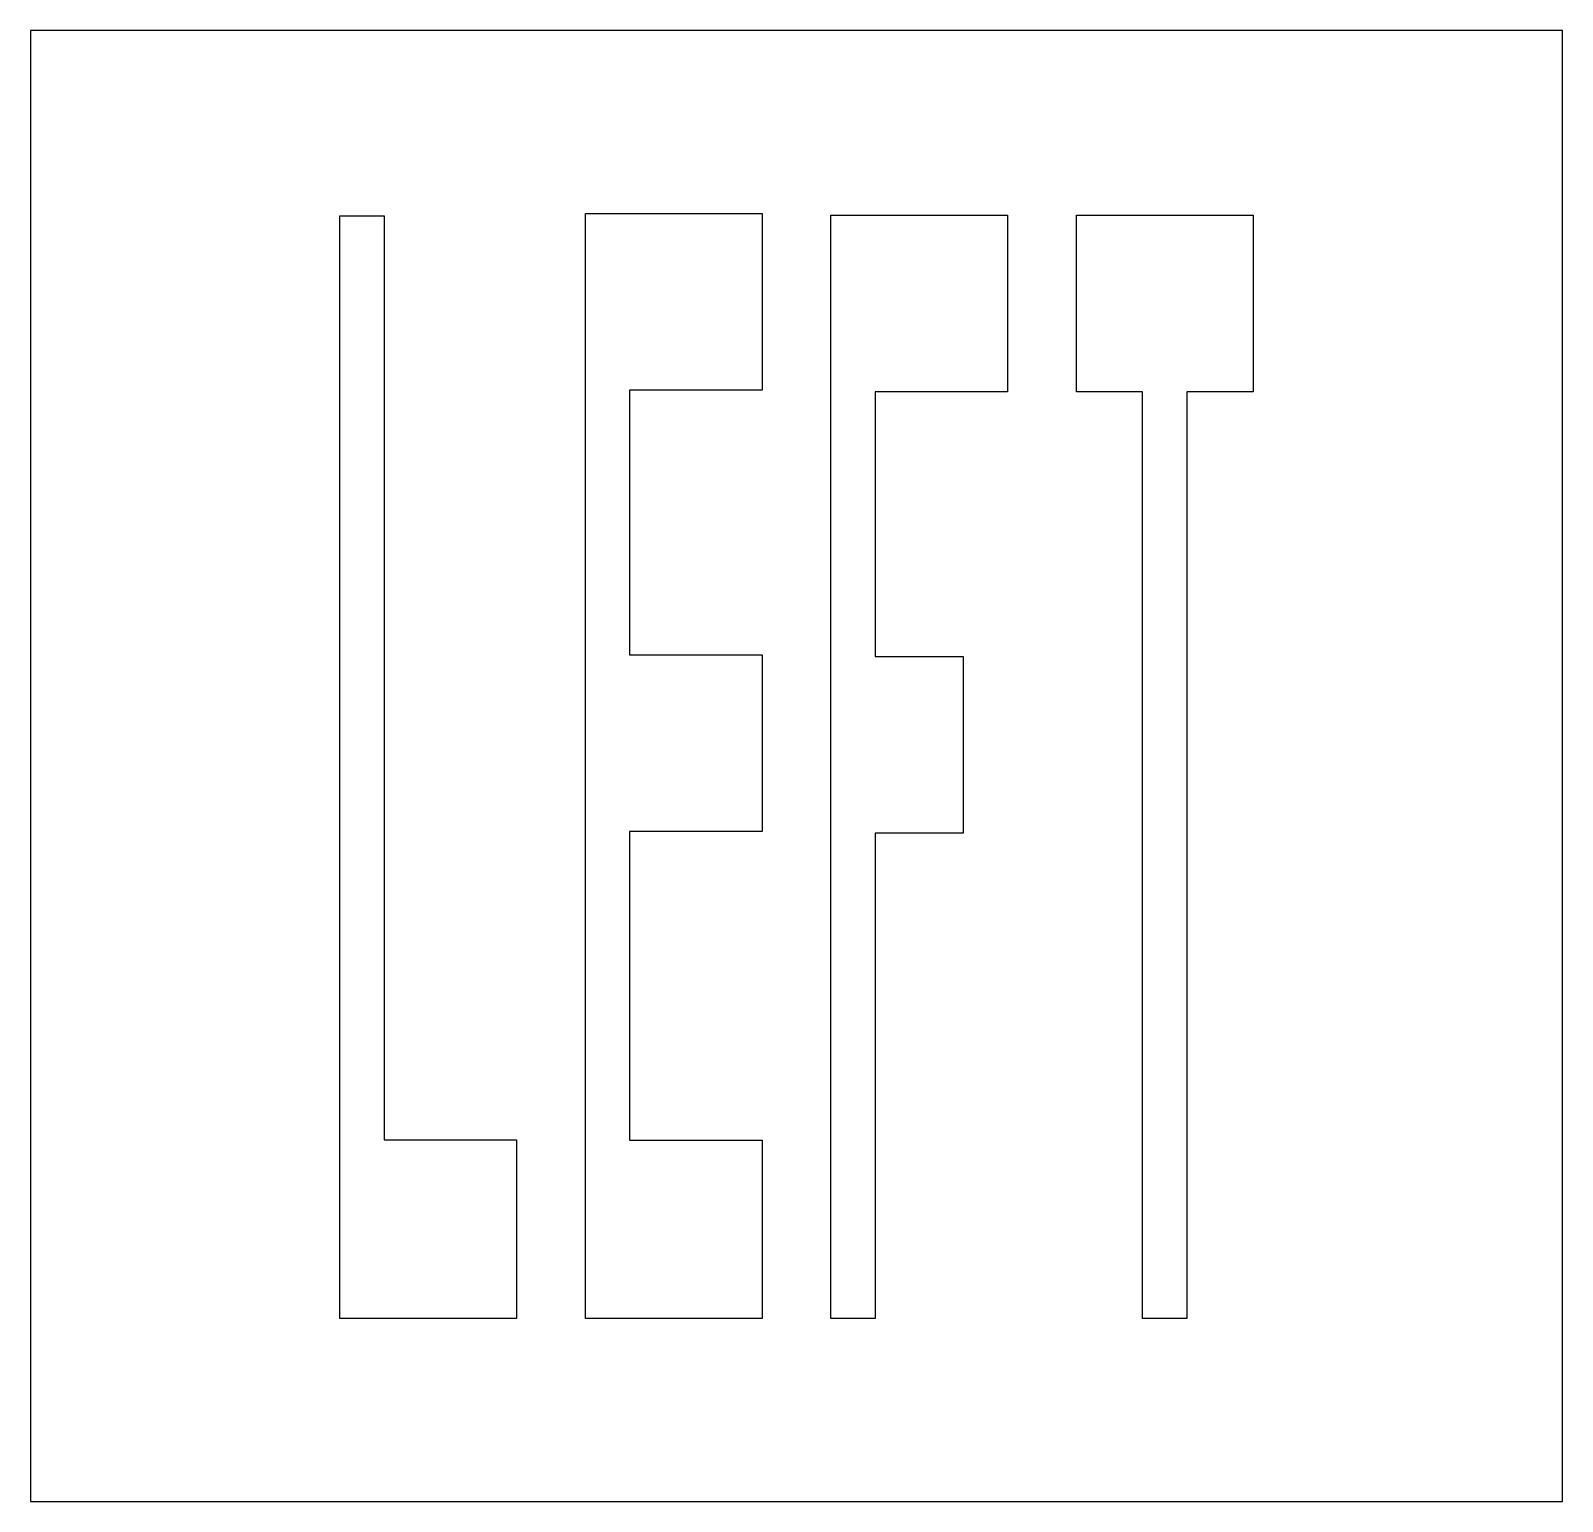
# Model space of a CAD drawing. Extents: x 0 to 50, y 0 to 48.
import ezdxf

# ---------------------------------------------------------------- set-up
doc = ezdxf.new("R2010")
doc.units = 0
doc.layers.add('CUT', color=7, linetype='Continuous')
doc.layers.add('OUTSIDE', color=1, linetype='Continuous')

msp = doc.modelspace()

# ---------------------------------------------------------------- linework, layer by layer
at = {"layer": 'CUT'}
for points in [[(19.5514, 36.267), (19.5514, 27.627), (23.875, 27.627), (23.875, 21.867), (19.5514, 21.867), (19.5514, 11.787), (23.875, 11.787), (23.875, 5.973), (18.1114, 5.973), (18.1114, 42.027), (23.875, 42.027), (23.875, 36.267)], [(15.8614, 11.7942), (15.8614, 5.973), (10.0978, 5.973), (10.0978, 41.9586), (11.5378, 41.9586), (11.5378, 11.7942)], [(31.8886, 36.213), (27.565, 36.213), (27.565, 27.573), (30.445, 27.573), (30.445, 21.813), (27.565, 21.813), (27.565, 5.973), (26.125, 5.973), (26.125, 41.973), (31.8886, 41.973)], [(37.7386, 36.213), (37.7386, 5.973), (36.2986, 5.973), (36.2986, 36.213), (34.1386, 36.213), (34.1386, 41.973), (39.9022, 41.973), (39.9022, 36.213)]]:
    msp.add_lwpolyline(points, close=True, dxfattribs=at)
at = {"layer": 'OUTSIDE'}
msp.add_lwpolyline([(0, 0), (50, 0), (50, 48), (0, 48)], close=True, dxfattribs=at)

doc.saveas('drawing.dxf')
